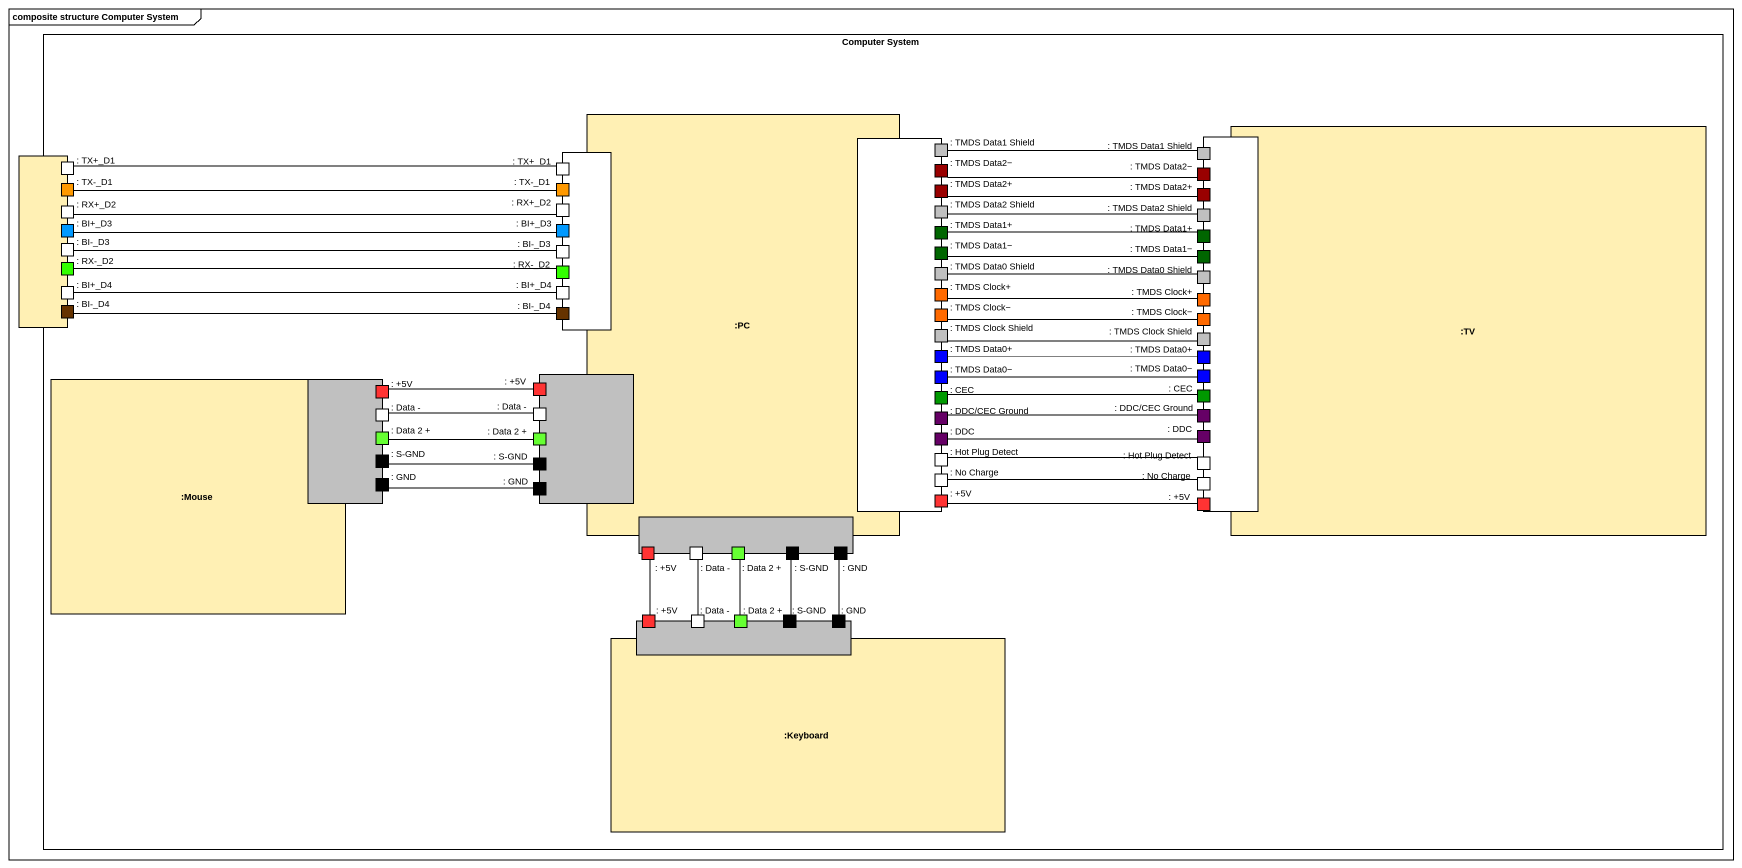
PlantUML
@startuml
mainframe composite structure Computer System
rectangle "Computer System" as Computer_System {
  rectangle ":PC" as PC #FFF0B4 {
    port " " as port2
    port " " as port3
    port " " as port6 #C0C0C0
    port " " as port7 #C0C0C0
  }
  rectangle ":TV" as TV #FFF0B4 {
    port " " as port4
  }
  port " " as port1 #FFF0B4
  port ": TX+_D1" as TX_D1 #FFFFFF
  port ": TX+_D1" as TX_D1_2 #FFFFFF
  port ": TMDS Data2−" as TMDS_Data2 #990000
  port ": TMDS Data1 Shield" as TMDS_Data1_Shield #C0C0C0
  port ": TMDS Data1 Shield" as TMDS_Data1_Shield_2 #C0C0C0
  port ": TX-_D1" as TX_D1_3 #FF9900
  port ": TX-_D1" as TX_D1_4 #FF9900
  port ": RX+_D2" as RX_D2 #FFFFFF
  port ": TMDS Data2+" as TMDS_Data2_2 #990000
  port ": TMDS Data2−" as TMDS_Data2_3 #990000
  port ": TMDS Data2+" as TMDS_Data2_4 #990000
  port ": BI+_D3" as BI_D3 #0099FF
  port ": RX+_D2" as RX_D2_2 #FFFFFF
  port ": BI+_D3" as BI_D3_2 #0099FF
  port ": TMDS Data1+" as TMDS_Data1 #006600
  port ": TMDS Data2 Shield" as TMDS_Data2_Shield #C0C0C0
  port ": TMDS Data2 Shield" as TMDS_Data2_Shield_2 #C0C0C0
  port ": TMDS Data1+" as TMDS_Data1_2 #006600
  port ": RX-_D2" as RX_D2_3 #33FF00
  port ": BI-_D3" as BI_D3_3 #FFFFFF
  port ": BI-_D3" as BI_D3_4 #FFFFFF
  port ": RX-_D2" as RX_D2_4 #33FF00
  port ": TMDS Data0 Shield" as TMDS_Data0_Shield #C0C0C0
  port ": TMDS Data1−" as TMDS_Data1_3 #006600
  port ": TMDS Data1−" as TMDS_Data1_4 #006600
  port ": TMDS Data0 Shield" as TMDS_Data0_Shield_2 #C0C0C0
  port ": BI-_D4" as BI_D4 #663300
  port ": BI+_D4" as BI_D4_2 #FFFFFF
  port ": BI+_D4" as BI_D4_3 #FFFFFF
  port ": BI-_D4" as BI_D4_4 #663300
  port ": TMDS Clock+" as TMDS_Clock #FF6A00
  port ": TMDS Clock−" as TMDS_Clock_2 #FF6A00
  port ": TMDS Clock−" as TMDS_Clock_3 #FF6A00
  port ": TMDS Clock+" as TMDS_Clock_4 #FF6A00
  port ": TMDS Data0+" as TMDS_Data0 #0000FF
  port ": TMDS Clock Shield" as TMDS_Clock_Shield #C0C0C0
  port ": TMDS Clock Shield" as TMDS_Clock_Shield_2 #C0C0C0
  port ": TMDS Data0+" as TMDS_Data0_2 #0000FF
  rectangle ":Mouse" as Mouse #FFF0B4 {
    port " " as port5 #C0C0C0
  }
  port ": +5V" as p5V #FF3333
  port ": +5V" as p5V_2 #FF3333
  port ": TMDS Data0−" as TMDS_Data0_3 #0000FF
  port ": CEC" as CEC #009900
  port ": CEC" as CEC_2 #009900
  port ": TMDS Data0−" as TMDS_Data0_4 #0000FF
  port ": Data -" as Data #FFFFFF
  port ": Data 2 +" as Data_2 #66FF33
  port ": Data -" as Data_3 #FFFFFF
  port ": Data 2 +" as Data_2_2 #66FF33
  port ": DDC" as DDC #660066
  port ": DDC/CEC Ground" as DDC_CEC_Ground #660066
  port ": DDC/CEC Ground" as DDC_CEC_Ground_2 #660066
  port ": DDC" as DDC_2 #660066
  port ": S-GND" as S_GND #000000
  port ": S-GND" as S_GND_2 #000000
  port ": No Charge" as No_Charge #FFFFFF
  port ": Hot Plug Detect" as Hot_Plug_Detect #FFFFFF
  port ": Hot Plug Detect" as Hot_Plug_Detect_2 #FFFFFF
  port ": GND" as GND #000000
  port ": GND" as GND_2 #000000
  port ": +5V" as p5V_3 #FF3333
  port ": No Charge" as No_Charge_2 #FFFFFF
  port ": +5V" as p5V_4 #FF3333
  port ": +5V" as p5V_5 #FF3333
  port ": Data -" as Data_4 #FFFFFF
  port ": Data 2 +" as Data_2_3 #66FF33
  port ": S-GND" as S_GND_3 #000000
  port ": GND" as GND_3 #000000
  port ": +5V" as p5V_6 #FF3333
  port ": Data -" as Data_5 #FFFFFF
  port ": Data 2 +" as Data_2_4 #66FF33
  port ": S-GND" as S_GND_4 #000000
  port ": GND" as GND_4 #000000
  rectangle ":Keyboard" as Keyboard #FFF0B4 {
    port " " as port8 #C0C0C0
  }
}
TX_D1 -right- TX_D1_2
TMDS_Data2 -right- TMDS_Data2_3
TMDS_Data1_Shield_2 -left- TMDS_Data1_Shield
TX_D1_3 -right- TX_D1_4
TMDS_Data2_2 -right- TMDS_Data2_4
BI_D3 -right- BI_D3_2
RX_D2_2 -right- RX_D2
TMDS_Data2_Shield_2 -left- TMDS_Data2_Shield
TMDS_Data1_2 -left- TMDS_Data1
RX_D2_3 -right- RX_D2_4
BI_D3_3 -right- BI_D3_4
TMDS_Data1_3 -right- TMDS_Data1_4
TMDS_Data0_Shield_2 -left- TMDS_Data0_Shield
BI_D4 -right- BI_D4_4
BI_D4_2 -right- BI_D4_3
TMDS_Clock -right- TMDS_Clock_4
TMDS_Clock_2 -right- TMDS_Clock_3
TMDS_Data0 -right- TMDS_Data0_2
TMDS_Clock_Shield -right- TMDS_Clock_Shield_2
p5V -right- p5V_2
TMDS_Data0_3 -right- TMDS_Data0_4
CEC_2 -left- CEC
Data -right- Data_3
Data_2 -right- Data_2_2
DDC_CEC_Ground_2 -left- DDC_CEC_Ground
DDC_2 -left- DDC
S_GND -right- S_GND_2
No_Charge -right- No_Charge_2
Hot_Plug_Detect_2 -left- Hot_Plug_Detect
GND -right- GND_2
p5V_3 -right- p5V_4
p5V_6 -up- p5V_5
Data_5 -up- Data_4
Data_2_4 -up- Data_2_3
S_GND_4 -up- S_GND_3
GND_4 -up- GND_3
@enduml
